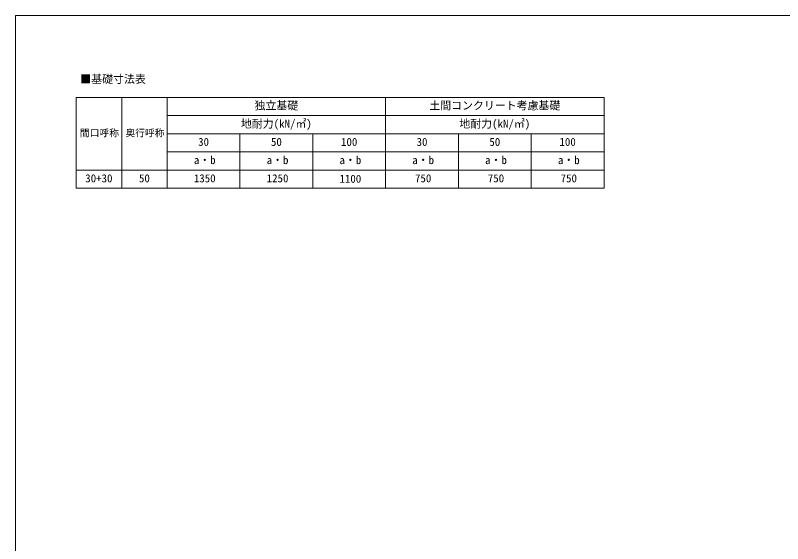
# Model space of a CAD drawing. Units: millimetres on the paper, enlarged 35 times, with parts at other scales. Extents: x -9783 to 9892, y -6828 to 6752.
# Drawn here: x -9783 to 53, y -26 to 6752 of the extents above; entities that cross this region are included whole.
import ezdxf
from ezdxf.enums import TextEntityAlignment as Align

# ---------------------------------------------------------------- set-up
doc = ezdxf.new("R2010")
doc.units = ezdxf.units.MM
doc.header["$LTSCALE"] = 35
doc.layers.add('1-0_FRAME', color=7, linetype='Continuous', lineweight=18)
doc.layers.add('F-0_240', color=7, linetype='Continuous', lineweight=9)
doc.styles.add('ＭＳ ゴシック', font='')
doc.styles.get('ＭＳ ゴシック').set_extended_font_data('MS Gothic')

msp = doc.modelspace()

# ---------------------------------------------------------------- linework, layer by layer
at = {"layer": '1-0_FRAME'}
for p, q in [((-9003.3, 5699.12), (-2236.63, 5699.12)), ((-9003.3, 5699.12), (-9003.3, 4532.45)), ((-8419.96, 5699.12), (-8419.96, 4532.45)), ((-5036.63, 5699.12), (-5036.63, 4532.45)), ((-7836.63, 5465.79), (-2236.63, 5465.79)), ((-7836.63, 5232.45), (-2236.63, 5232.45)), ((-4103.3, 5232.45), (-4103.3, 4532.45)), ((-7836.63, 4999.12), (-2236.63, 4999.12)), ((-9003.3, 4765.79), (-7836.63, 4765.79)), ((-7836.63, 4765.79), (-2236.63, 4765.79))]:
    msp.add_line(p, q, dxfattribs=at)
for points in [[(-7836.63, 5699.12), (-7836.63, 5465.79), (-7836.63, 4765.79), (-7836.63, 4532.45)], [(-2236.63, 5699.12), (-2236.63, 4999.12), (-2236.63, 4532.45)], [(-6903.3, 5232.45), (-6903.3, 4999.12), (-6903.3, 4532.45)], [(-5969.96, 5232.45), (-5969.96, 4999.12), (-5969.96, 4532.45)], [(-3169.96, 5232.45), (-3169.96, 4765.79), (-3169.96, 4532.45)], [(-9003.3, 4532.45), (-8419.96, 4532.45), (-5036.63, 4532.45), (-3169.96, 4532.45), (-2236.63, 4532.45)]]:
    msp.add_lwpolyline(points, dxfattribs=at)
at = {"layer": 'F-0_240', "color": 5}
for q in [(-9783.03, -6828.1), (9396.97, 6751.9)]:
    msp.add_line((-9783.03, 6751.9), q, dxfattribs=at)

# ---------------------------------------------------------------- texts
at = {"layer": '1-0_FRAME', "style": 'ＭＳ ゴシック'}
for s, height, p in [('■基礎寸法表', 102.6, (-8950.45, 5852.46)), ('独立基礎', 102.6, (-6716.63, 5512.45)), ('土間コンクリート考慮基礎', 102.6, (-4476.63, 5512.45)), ('地耐力(kN/㎡)', 102.6, (-6891.63, 5279.12)), ('地耐力(kN/㎡)', 102.6, (-4091.63, 5279.12)), ('間口呼称', 89.81, (-8956.63, 5171.2)), ('奥行呼称', 89.81, (-8373.3, 5171.2)), ('30', 102.6, (-7439.96, 5045.79)), ('50', 102.6, (-6506.63, 5045.79)), ('100', 102.6, (-5608.3, 5045.79)), ('30', 102.6, (-4639.96, 5045.79)), ('50', 102.6, (-3706.63, 5045.79)), ('100', 102.6, (-2808.3, 5045.79)), ('a・b', 102.6, (-7494.98, 4812.45)), ('a・b', 102.6, (-6561.65, 4812.45)), ('a・b', 102.6, (-5628.32, 4812.45)), ('a・b', 102.6, (-4694.98, 4812.45)), ('a・b', 102.6, (-3761.65, 4812.45)), ('a・b', 102.6, (-2828.32, 4812.45)), ('30+30', 102.6, (-8886.63, 4579.12)), ('50', 102.6, (-8198.3, 4579.12)), ('1350', 102.6, (-7494.98, 4579.12)), ('1250', 102.6, (-6561.65, 4579.12)), ('1100', 102.6, (-5628.35, 4573.38)), ('750', 102.6, (-4659.98, 4579.12)), ('750', 102.6, (-3726.65, 4579.12)), ('750', 102.6, (-2793.32, 4579.12))]:
    msp.add_text(s, height=height, dxfattribs=at).set_placement(p, align=Align.BOTTOM_LEFT)

doc.saveas('drawing.dxf')
